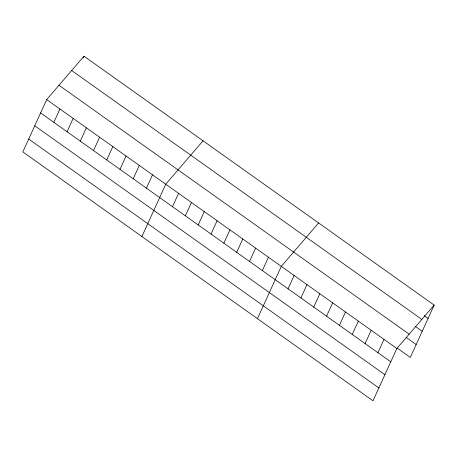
<?xml version="1.0" encoding="UTF-8"?>
<svg xmlns="http://www.w3.org/2000/svg" width="457" height="457" viewBox="0 0 457 457"><rect width="100%" height="100%" fill="white"/><g stroke="black" fill="none" stroke-linecap="round" stroke-linejoin="round"><path stroke-width="0.69" d="M46.688 99.597L22.85 151.907L373.009 400.812L396.847 348.502L434.15 305.093L83.991 56.188L46.688 99.597L396.847 348.502M53.84 122.333L59.918 109.006M83.123 58.09L83.991 56.188M67.07 131.742L73.143 118.409M80.295 141.144L86.373 127.811M93.525 150.547L99.603 137.214M106.755 159.95L112.828 146.617M119.98 169.353L126.058 156.02M133.21 178.756L139.288 165.423M146.44 188.158L152.512 174.825M141.904 236.537L165.742 184.228L203.045 140.813M172.506 206.69L178.578 193.357M185.342 215.813L191.42 202.48M198.184 224.941L204.262 211.608M211.02 234.064L217.098 220.731M223.861 243.193L229.94 229.86M236.703 252.321L242.776 238.988M249.539 261.444L255.617 248.111M262.381 270.573L268.453 257.24M257.457 318.672L281.295 266.368L318.598 222.953M288.059 288.824L294.131 275.491M300.895 297.953L306.973 284.62M313.736 307.081L319.809 293.748M326.572 316.204L332.65 302.871M339.414 325.333L345.492 312M352.25 334.455L358.328 321.122M365.092 343.584L371.17 330.251M377.933 352.713L384.006 339.38M434.15 305.093L410.312 357.403L397.476 348.274M424.165 315.65L428.072 318.426M71.68 70.515L421.84 319.42M415.516 326.527L422.211 331.285M58.999 85.276L409.158 334.181M406.124 337.397L416.173 344.538M40.61 112.93L390.769 361.835M34.749 125.795L384.908 374.7M28.711 139.048L378.87 387.953"/></g></svg>
